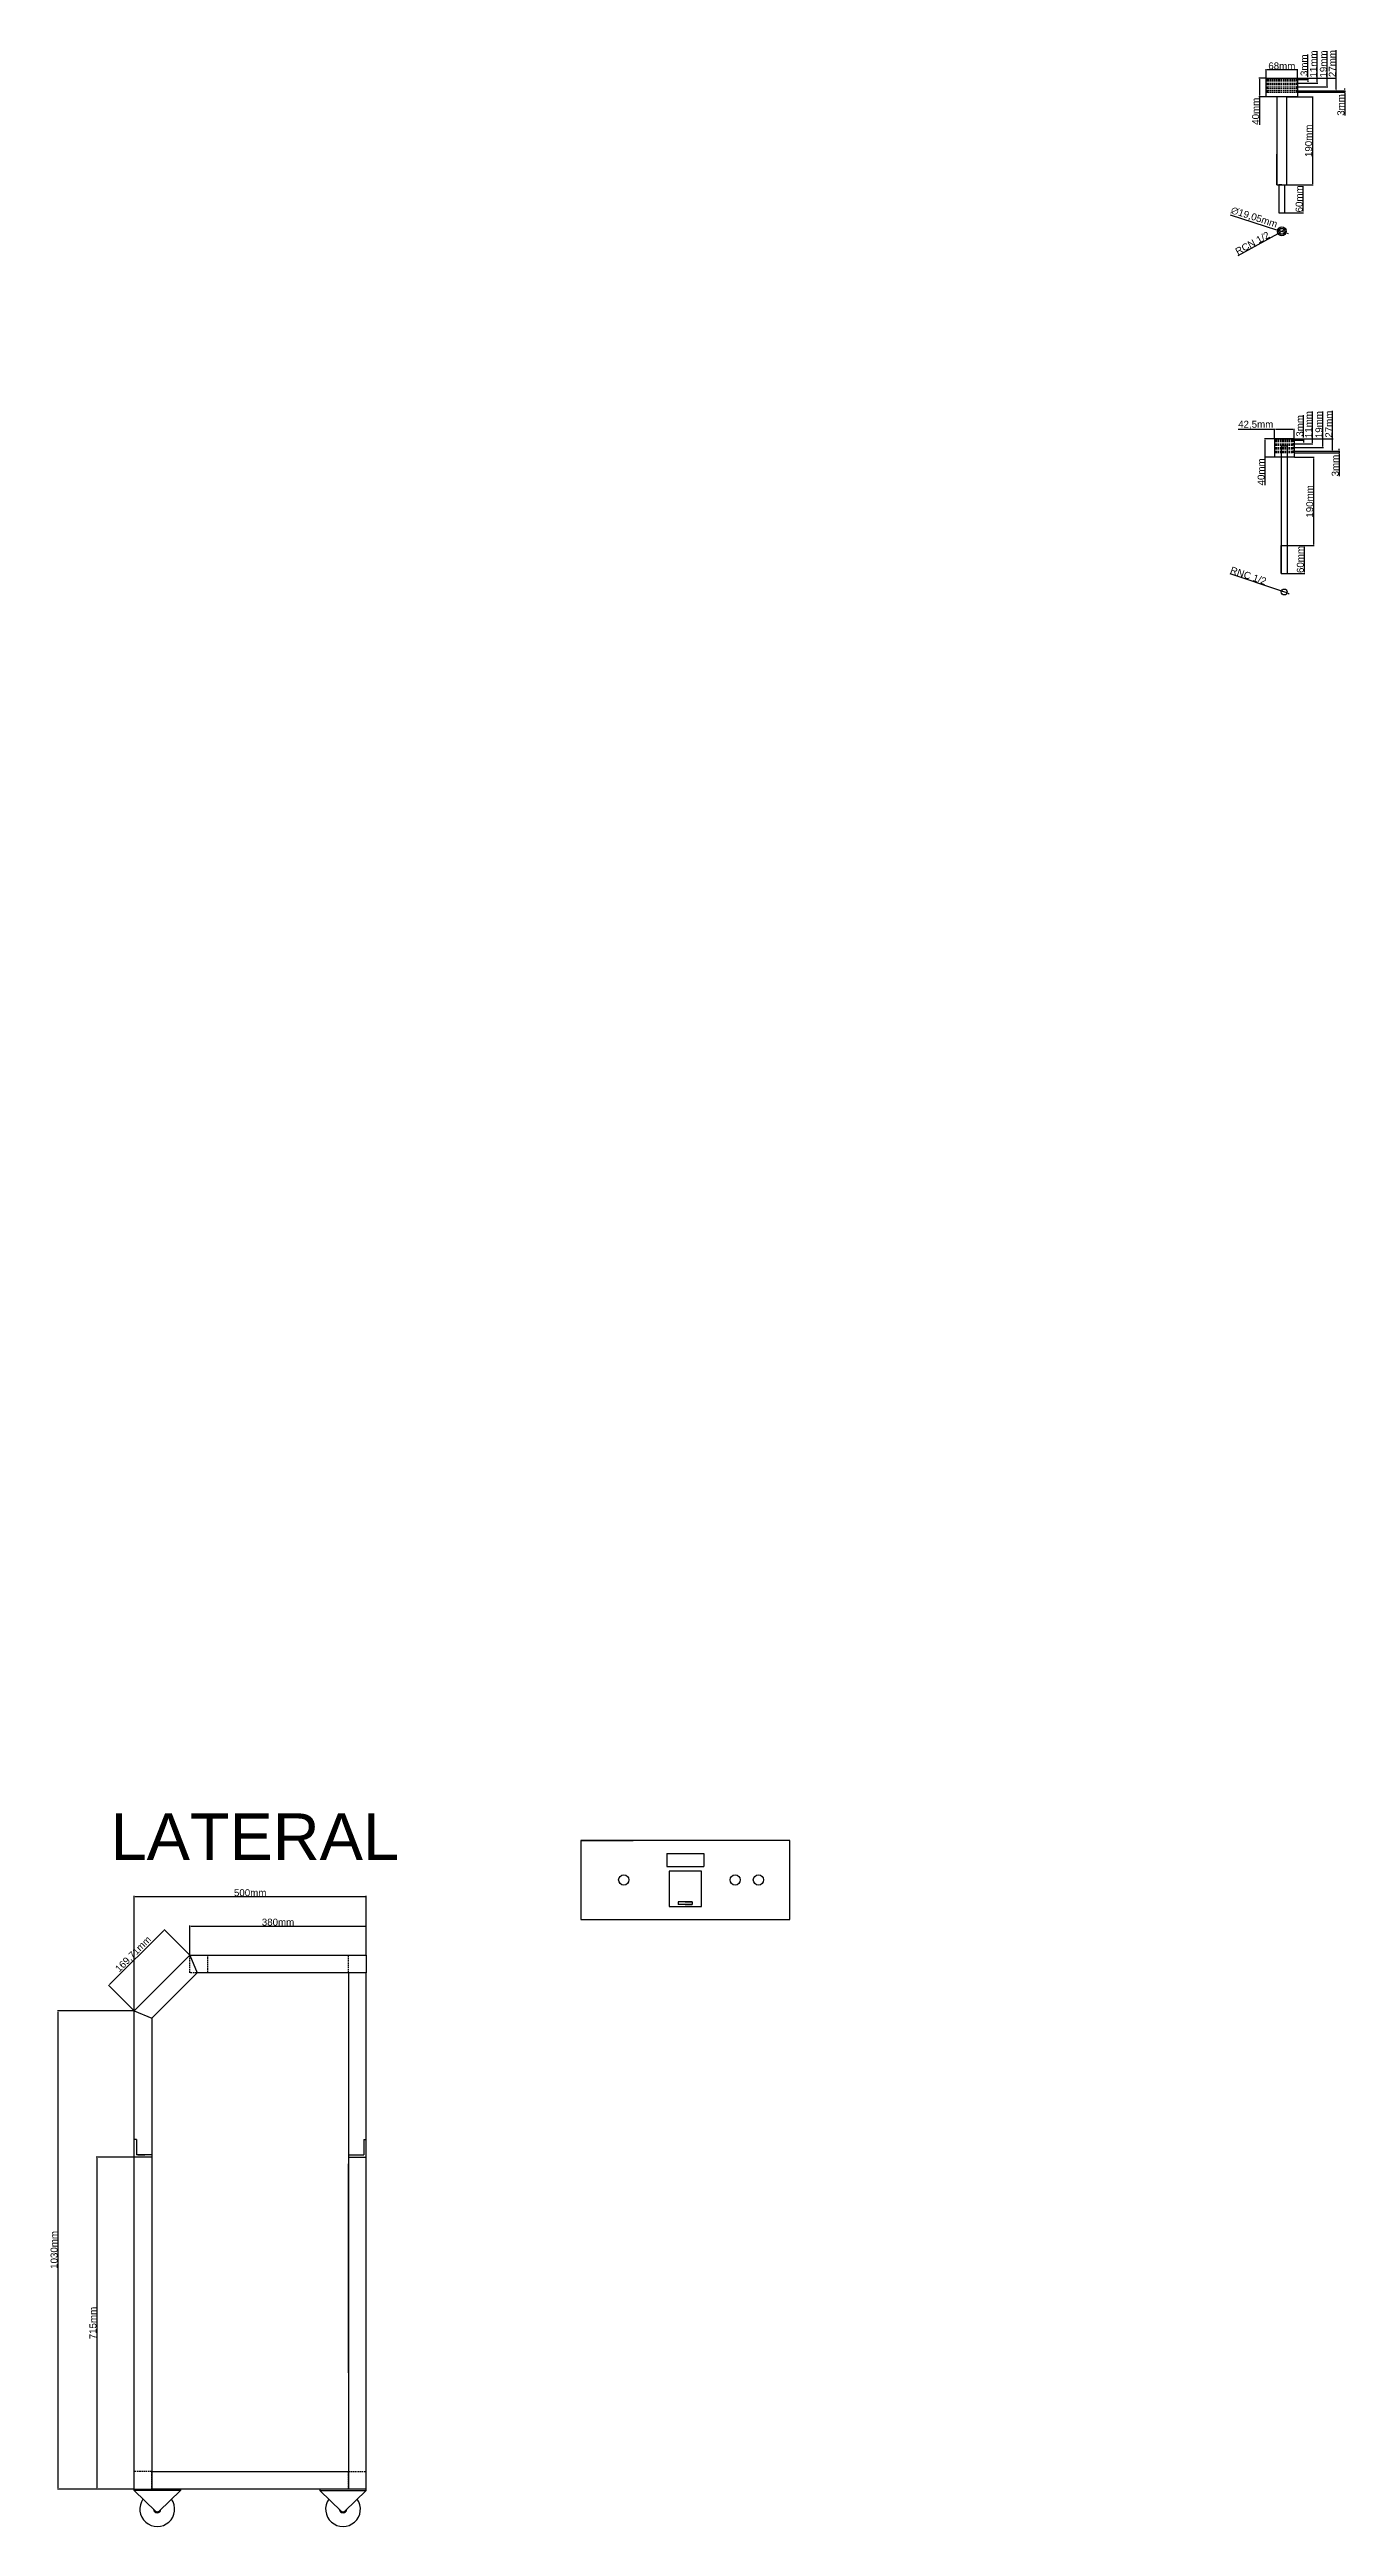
# Model space of a CAD drawing. Header units: centimetres. Extents: x 6534 to 31506, y 42826 to 109107.
# Drawn here: x 9668 to 12459, y 46654 to 51988 of the extents above; entities that cross this region are included whole.
import ezdxf

# ---------------------------------------------------------------- set-up
doc = ezdxf.new("R2010")
doc.units = ezdxf.units.CM
doc.header["$LTSCALE"] = 0.5
doc.linetypes.add('DASHED2', pattern=[9.525, 6.35, -3.175])
doc.styles.get("Standard").update_dxf_attribs({"font": 'arial.ttf'})
doc.dimstyles.new('ISO-25', dxfattribs={"dimtxt": 15, "dimasz": 2.5, "dimexe": 1.25, "dimexo": 0.625, "dimtad": 1, "dimtxsty": 'Standard', "dimcen": 2.5, "dimclrd": 1, "dimclre": 1, "dimadec": 0, "dimazin": 0, "dimtfac": 1, "dimtmove": 0, "dimatfit": 3, "dimfxl": 1, "dimarcsym": 0})

# ---------------------------------------------------------------- blocks, each defined once
blk = doc.blocks.new('*D154')
at = {"color": 1, "lineweight": -2, "transparency": 16777216}
for p, q in [((9849.8, 47765.5), (9849.8, 48012)), ((9852.3, 48010.8), (10347.3, 48010.8)), ((10349.8, 47885.5), (10349.8, 48012))]:
    blk.add_line(p, q, dxfattribs=at)
at = {"color": 1, "transparency": 16777216}
for points in [[(9852.3, 48011.2), (9852.3, 48010.3), (9849.8, 48010.8)], [(10347.3, 48011.2), (10347.3, 48010.3), (10349.8, 48010.8)]]:
    blk.add_solid(points, dxfattribs=at)
at = {"layer": 'Defpoints', "color": 0, "transparency": 16777216}
for p in [(10349.8, 48010.8), (10349.8, 47884.9), (9849.8, 47764.9)]:
    blk.add_point(p, dxfattribs=at)
at = {"color": 0, "transparency": 16777216, "insert": (10099.8, 48019), "char_height": 15, "attachment_point": 5}
blk.add_mtext('500mm', dxfattribs=at)
blk = doc.blocks.new('*D158')
at = {"color": 1, "lineweight": -2, "transparency": 16777216}
for p, q in [((9849.1, 47449.9), (9768.4, 47449.9)), ((9769.6, 47447.4), (9769.6, 46737.4)), ((9849.1, 46734.9), (9768.4, 46734.9))]:
    blk.add_line(p, q, dxfattribs=at)
at = {"color": 1, "transparency": 16777216}
for points in [[(9769.2, 47447.4), (9770, 47447.4), (9769.6, 47449.9)], [(9769.2, 46737.4), (9770, 46737.4), (9769.6, 46734.9)]]:
    blk.add_solid(points, dxfattribs=at)
at = {"layer": 'Defpoints', "color": 0, "transparency": 16777216}
for p in [(9849.8, 47449.9), (9769.6, 46734.9), (9849.8, 46734.9)]:
    blk.add_point(p, dxfattribs=at)
at = {"color": 0, "transparency": 16777216, "insert": (9761.3, 47092.4), "char_height": 15, "attachment_point": 5, "rotation": 90}
blk.add_mtext('715mm', dxfattribs=at)
blk = doc.blocks.new('*D195')
at = {"color": 1, "lineweight": -2, "transparency": 16777216}
for p, q in [((9849.1, 47764.9), (9684.6, 47764.9)), ((9685.9, 47762.4), (9685.9, 46737.4)), ((9849.1, 46734.9), (9684.6, 46734.9))]:
    blk.add_line(p, q, dxfattribs=at)
at = {"color": 1, "transparency": 16777216}
for points in [[(9685.5, 47762.4), (9686.3, 47762.4), (9685.9, 47764.9)], [(9685.5, 46737.4), (9686.3, 46737.4), (9685.9, 46734.9)]]:
    blk.add_solid(points, dxfattribs=at)
at = {"layer": 'Defpoints', "color": 0, "transparency": 16777216}
for p in [(9849.8, 47764.9), (9685.9, 46734.9), (9849.8, 46734.9)]:
    blk.add_point(p, dxfattribs=at)
at = {"color": 0, "transparency": 16777216, "insert": (9677.6, 47249.9), "char_height": 15, "attachment_point": 5, "rotation": 90}
blk.add_mtext('1030mm', dxfattribs=at)
blk = doc.blocks.new('*D196')
at = {"color": 1, "lineweight": -2, "transparency": 16777216}
for p, q in [((9969.8, 47885.5), (9969.8, 47948.6)), ((9972.3, 47947.3), (10347.3, 47947.3)), ((10349.8, 47885.5), (10349.8, 47948.6))]:
    blk.add_line(p, q, dxfattribs=at)
at = {"color": 1, "transparency": 16777216}
for points in [[(9972.3, 47947.7), (9972.3, 47946.9), (9969.8, 47947.3)], [(10347.3, 47947.7), (10347.3, 47946.9), (10349.8, 47947.3)]]:
    blk.add_solid(points, dxfattribs=at)
at = {"layer": 'Defpoints', "color": 0, "transparency": 16777216}
for p in [(10349.8, 47947.3), (9969.8, 47884.9), (10349.8, 47884.9)]:
    blk.add_point(p, dxfattribs=at)
at = {"color": 0, "transparency": 16777216, "insert": (10159.8, 47955.6), "char_height": 15, "attachment_point": 5}
blk.add_mtext('380mm', dxfattribs=at)
blk = doc.blocks.new('*D197')
at = {"color": 1, "lineweight": -2, "transparency": 16777216}
for p, q in [((9797.1, 47821.1), (9913.6, 47937.5)), ((9969.3, 47885.4), (9914.5, 47940.2)), ((9849.3, 47765.4), (9794.5, 47820.2))]:
    blk.add_line(p, q, dxfattribs=at)
at = {"color": 1, "transparency": 16777216}
for points in [[(9913.3, 47937.8), (9913.9, 47937.2), (9915.4, 47939.3)], [(9796.9, 47821.4), (9797.4, 47820.8), (9795.4, 47819.3)]]:
    blk.add_solid(points, dxfattribs=at)
at = {"layer": 'Defpoints', "color": 0, "transparency": 16777216}
for p in [(9915.4, 47939.3), (9969.8, 47884.9), (9849.8, 47764.9)]:
    blk.add_point(p, dxfattribs=at)
at = {"color": 0, "transparency": 16777216, "insert": (9848.6, 47886.1), "char_height": 15, "attachment_point": 5, "rotation": 45}
blk.add_mtext('169,71mm', dxfattribs=at)
blk = doc.blocks.new('*D461')
at = {"color": 1, "lineweight": -2, "transparency": 16777216}
for p, q in [((12332.9, 51886.4), (12388.7, 51886.4)), ((12387.5, 51883.9), (12387.5, 51698.9)), ((12333.1, 51696.4), (12388.7, 51696.4))]:
    blk.add_line(p, q, dxfattribs=at)
at = {"color": 1, "transparency": 16777216}
for points in [[(12387.1, 51883.9), (12387.9, 51883.9), (12387.5, 51886.4)], [(12387.1, 51698.9), (12387.9, 51698.9), (12387.5, 51696.4)]]:
    blk.add_solid(points, dxfattribs=at)
at = {"layer": 'Defpoints', "color": 0, "transparency": 16777216}
for p in [(12332.2, 51886.4), (12332.5, 51696.4), (12387.5, 51696.4)]:
    blk.add_point(p, dxfattribs=at)
at = {"color": 0, "transparency": 16777216, "insert": (12379.2, 51791.4), "char_height": 15, "attachment_point": 5, "rotation": 90}
blk.add_mtext('190mm', dxfattribs=at)
blk = doc.blocks.new('*D462')
at = {"color": 1, "lineweight": -2, "transparency": 16777216}
for p, q in [((12333.1, 51696.4), (12368.4, 51696.4)), ((12367.1, 51693.9), (12367.1, 51638.9)), ((12328.5, 51636.4), (12368.4, 51636.4))]:
    blk.add_line(p, q, dxfattribs=at)
at = {"color": 1, "transparency": 16777216}
for points in [[(12366.7, 51693.9), (12367.5, 51693.9), (12367.1, 51696.4)], [(12366.7, 51638.9), (12367.5, 51638.9), (12367.1, 51636.4)]]:
    blk.add_solid(points, dxfattribs=at)
at = {"layer": 'Defpoints', "color": 0, "transparency": 16777216}
for p in [(12332.5, 51696.4), (12327.8, 51636.4), (12367.1, 51636.4)]:
    blk.add_point(p, dxfattribs=at)
at = {"color": 0, "transparency": 16777216, "insert": (12358.8, 51666.4), "char_height": 15, "attachment_point": 5, "rotation": 90}
blk.add_mtext('60mm', dxfattribs=at)
blk = doc.blocks.new('*D463')
at = {"color": 1, "lineweight": -2, "transparency": 16777216}
for p, q in [((12286.9, 51926.4), (12272.2, 51926.4)), ((12273.5, 51923.9), (12273.5, 51888.9)), ((12286.9, 51886.4), (12272.2, 51886.4)), ((12273.5, 51886.4), (12273.5, 51826.1))]:
    blk.add_line(p, q, dxfattribs=at)
at = {"color": 1, "transparency": 16777216}
for points in [[(12273.1, 51923.9), (12273.9, 51923.9), (12273.5, 51926.4)], [(12273.1, 51888.9), (12273.9, 51888.9), (12273.5, 51886.4)]]:
    blk.add_solid(points, dxfattribs=at)
at = {"layer": 'Defpoints', "color": 0, "transparency": 16777216}
for p in [(12287.5, 51926.4), (12273.5, 51886.4), (12287.5, 51886.4)]:
    blk.add_point(p, dxfattribs=at)
at = {"color": 0, "transparency": 16777216, "insert": (12265.2, 51855), "char_height": 15, "attachment_point": 5, "rotation": 90}
blk.add_mtext('40mm', dxfattribs=at)
blk = doc.blocks.new('*D464')
at = {"color": 1, "lineweight": -2, "transparency": 16777216}
for p, q in [((12287.5, 51927), (12287.5, 51945.7)), ((12353, 51944.4), (12290, 51944.4)), ((12355.5, 51927), (12355.5, 51945.7))]:
    blk.add_line(p, q, dxfattribs=at)
at = {"color": 1, "transparency": 16777216}
for points in [[(12290, 51944.8), (12290, 51944), (12287.5, 51944.4)], [(12353, 51944.8), (12353, 51944), (12355.5, 51944.4)]]:
    blk.add_solid(points, dxfattribs=at)
at = {"layer": 'Defpoints', "color": 0, "transparency": 16777216}
for p in [(12287.5, 51944.4), (12287.5, 51926.4), (12355.5, 51926.4)]:
    blk.add_point(p, dxfattribs=at)
at = {"color": 0, "transparency": 16777216, "insert": (12321.5, 51952.7), "char_height": 15, "attachment_point": 5}
blk.add_mtext('68mm', dxfattribs=at)
blk = doc.blocks.new('*D465')
at = {"color": 1, "lineweight": -2, "transparency": 16777216}
for p, q in [((12377.7, 51928.9), (12377.7, 51977)), ((12356.1, 51926.4), (12378.9, 51926.4)), ((12356.1, 51923.4), (12378.9, 51923.4)), ((12377.7, 51923.4), (12377.7, 51926.4)), ((12377.7, 51920.9), (12377.7, 51918.4))]:
    blk.add_line(p, q, dxfattribs=at)
at = {"color": 1, "transparency": 16777216}
for points in [[(12377.3, 51928.9), (12378.1, 51928.9), (12377.7, 51926.4)], [(12377.3, 51920.9), (12378.1, 51920.9), (12377.7, 51923.4)]]:
    blk.add_solid(points, dxfattribs=at)
at = {"layer": 'Defpoints', "color": 0, "transparency": 16777216}
for p in [(12355.5, 51926.4), (12355.5, 51923.4), (12377.7, 51926.4)]:
    blk.add_point(p, dxfattribs=at)
at = {"color": 0, "transparency": 16777216, "insert": (12369.4, 51954.2), "char_height": 15, "attachment_point": 5, "rotation": 90}
blk.add_mtext('3mm', dxfattribs=at)
blk = doc.blocks.new('*D466')
at = {"color": 1, "lineweight": -2, "transparency": 16777216}
for p, q in [((12397.6, 51926.4), (12397.6, 51984.8)), ((12356.1, 51926.4), (12398.9, 51926.4)), ((12356.1, 51915.4), (12398.9, 51915.4)), ((12397.6, 51917.9), (12397.6, 51923.9))]:
    blk.add_line(p, q, dxfattribs=at)
at = {"color": 1, "transparency": 16777216}
for points in [[(12397.2, 51923.9), (12398.1, 51923.9), (12397.6, 51926.4)], [(12397.2, 51917.9), (12398.1, 51917.9), (12397.6, 51915.4)]]:
    blk.add_solid(points, dxfattribs=at)
at = {"layer": 'Defpoints', "color": 0, "transparency": 16777216}
for p in [(12355.5, 51926.4), (12355.5, 51915.4), (12397.6, 51926.4)]:
    blk.add_point(p, dxfattribs=at)
at = {"color": 0, "transparency": 16777216, "insert": (12389.5, 51956.8), "char_height": 15, "attachment_point": 5, "rotation": 90}
blk.add_mtext('11mm', dxfattribs=at)
blk = doc.blocks.new('*D467')
at = {"color": 1, "lineweight": -2, "transparency": 16777216}
for p, q in [((12419.2, 51926.4), (12419.2, 51984.8)), ((12356.1, 51926.4), (12420.5, 51926.4)), ((12356.1, 51907.4), (12420.5, 51907.4)), ((12419.2, 51909.9), (12419.2, 51923.9))]:
    blk.add_line(p, q, dxfattribs=at)
at = {"color": 1, "transparency": 16777216}
for points in [[(12418.8, 51923.9), (12419.7, 51923.9), (12419.2, 51926.4)], [(12418.8, 51909.9), (12419.7, 51909.9), (12419.2, 51907.4)]]:
    blk.add_solid(points, dxfattribs=at)
at = {"layer": 'Defpoints', "color": 0, "transparency": 16777216}
for p in [(12355.5, 51926.4), (12355.5, 51907.4), (12419.2, 51926.4)]:
    blk.add_point(p, dxfattribs=at)
at = {"color": 0, "transparency": 16777216, "insert": (12411, 51956.8), "char_height": 15, "attachment_point": 5, "rotation": 90}
blk.add_mtext('19mm', dxfattribs=at)
blk = doc.blocks.new('*D468')
at = {"color": 1, "lineweight": -2, "transparency": 16777216}
for p, q in [((12438.4, 51926.4), (12438.4, 51986.4)), ((12356.1, 51926.4), (12439.6, 51926.4)), ((12356.1, 51899.4), (12439.6, 51899.4)), ((12438.4, 51901.9), (12438.4, 51923.9))]:
    blk.add_line(p, q, dxfattribs=at)
at = {"color": 1, "transparency": 16777216}
for points in [[(12437.9, 51923.9), (12438.8, 51923.9), (12438.4, 51926.4)], [(12437.9, 51901.9), (12438.8, 51901.9), (12438.4, 51899.4)]]:
    blk.add_solid(points, dxfattribs=at)
at = {"layer": 'Defpoints', "color": 0, "transparency": 16777216}
for p in [(12355.5, 51926.4), (12355.5, 51899.4), (12438.4, 51926.4)]:
    blk.add_point(p, dxfattribs=at)
at = {"color": 0, "transparency": 16777216, "insert": (12430.2, 51957.7), "char_height": 15, "attachment_point": 5, "rotation": 90}
blk.add_mtext('27mm', dxfattribs=at)
blk = doc.blocks.new('*D552')
at = {"color": 1, "lineweight": -2, "transparency": 16777216}
for p, q in [((12356.1, 51899.4), (12458.2, 51899.4)), ((12356.1, 51896.4), (12458.2, 51896.4)), ((12457, 51901.9), (12457, 51904.4)), ((12457, 51899.4), (12457, 51896.4)), ((12457, 51893.9), (12457, 51845.8))]:
    blk.add_line(p, q, dxfattribs=at)
at = {"color": 1, "transparency": 16777216}
for points in [[(12456.6, 51901.9), (12457.4, 51901.9), (12457, 51899.4)], [(12456.6, 51893.9), (12457.4, 51893.9), (12457, 51896.4)]]:
    blk.add_solid(points, dxfattribs=at)
at = {"layer": 'Defpoints', "color": 0, "transparency": 16777216}
for p in [(12355.5, 51899.4), (12355.5, 51896.4), (12457, 51896.4)]:
    blk.add_point(p, dxfattribs=at)
at = {"color": 0, "transparency": 16777216, "insert": (12448.7, 51868.6), "char_height": 15, "attachment_point": 5, "rotation": 90}
blk.add_mtext('3mm', dxfattribs=at)
blk = doc.blocks.new('*D553')
at = {"color": 1, "lineweight": -2, "transparency": 16777216}
for p, q in [((12305.5, 51170.1), (12227.6, 51170.1)), ((12305.5, 51150.6), (12305.5, 51171.4)), ((12345.5, 51170.1), (12308, 51170.1)), ((12348, 51150.6), (12348, 51171.4))]:
    blk.add_line(p, q, dxfattribs=at)
at = {"color": 1, "transparency": 16777216}
for points in [[(12308, 51170.5), (12308, 51169.7), (12305.5, 51170.1)], [(12345.5, 51170.5), (12345.5, 51169.7), (12348, 51170.1)]]:
    blk.add_solid(points, dxfattribs=at)
at = {"layer": 'Defpoints', "color": 0, "transparency": 16777216}
for p in [(12305.5, 51170.1), (12305.5, 51149.9), (12348, 51149.9)]:
    blk.add_point(p, dxfattribs=at)
at = {"color": 0, "transparency": 16777216, "insert": (12265.3, 51179.7), "char_height": 15, "attachment_point": 5}
blk.add_mtext('42,5mm', dxfattribs=at)
blk = doc.blocks.new('*D554')
at = {"color": 1, "lineweight": -2, "transparency": 16777216}
for p, q in [((12348.6, 51109.9), (12391.1, 51109.9)), ((12389.9, 51107.4), (12389.9, 50922.4)), ((12333.7, 50919.9), (12391.1, 50919.9))]:
    blk.add_line(p, q, dxfattribs=at)
at = {"color": 1, "transparency": 16777216}
for points in [[(12389.5, 51107.4), (12390.3, 51107.4), (12389.9, 51109.9)], [(12389.5, 50922.4), (12390.3, 50922.4), (12389.9, 50919.9)]]:
    blk.add_solid(points, dxfattribs=at)
at = {"layer": 'Defpoints', "color": 0, "transparency": 16777216}
for p in [(12348, 51109.9), (12333.1, 50919.9), (12389.9, 50919.9)]:
    blk.add_point(p, dxfattribs=at)
at = {"color": 0, "transparency": 16777216, "insert": (12381.6, 51014.9), "char_height": 15, "attachment_point": 5, "rotation": 90}
blk.add_mtext('190mm', dxfattribs=at)
blk = doc.blocks.new('*D555')
at = {"color": 1, "lineweight": -2, "transparency": 16777216}
for p, q in [((12304.8, 51149.9), (12284, 51149.9)), ((12304.8, 51109.9), (12284, 51109.9)), ((12285.2, 51147.4), (12285.2, 51112.4)), ((12285.2, 51109.9), (12285.2, 51049.6))]:
    blk.add_line(p, q, dxfattribs=at)
at = {"color": 1, "transparency": 16777216}
for points in [[(12284.8, 51147.4), (12285.6, 51147.4), (12285.2, 51149.9)], [(12284.8, 51112.4), (12285.6, 51112.4), (12285.2, 51109.9)]]:
    blk.add_solid(points, dxfattribs=at)
at = {"layer": 'Defpoints', "color": 0, "transparency": 16777216}
for p in [(12305.5, 51149.9), (12285.2, 51109.9), (12305.5, 51109.9)]:
    blk.add_point(p, dxfattribs=at)
at = {"color": 0, "transparency": 16777216, "insert": (12276.9, 51078.5), "char_height": 15, "attachment_point": 5, "rotation": 90}
blk.add_mtext('40mm', dxfattribs=at)
blk = doc.blocks.new('*D556')
at = {"color": 1, "lineweight": -2, "transparency": 16777216}
for p, q in [((12348.6, 51149.9), (12369.8, 51149.9)), ((12368.5, 51152.4), (12368.5, 51200.5)), ((12368.5, 51146.9), (12368.5, 51149.9)), ((12348.6, 51146.9), (12369.8, 51146.9)), ((12368.5, 51144.4), (12368.5, 51141.9))]:
    blk.add_line(p, q, dxfattribs=at)
at = {"color": 1, "transparency": 16777216}
for points in [[(12368.1, 51152.4), (12369, 51152.4), (12368.5, 51149.9)], [(12368.1, 51144.4), (12369, 51144.4), (12368.5, 51146.9)]]:
    blk.add_solid(points, dxfattribs=at)
at = {"layer": 'Defpoints', "color": 0, "transparency": 16777216}
for p in [(12348, 51149.9), (12368.5, 51149.9), (12348, 51146.9)]:
    blk.add_point(p, dxfattribs=at)
at = {"color": 0, "transparency": 16777216, "insert": (12360.2, 51177.7), "char_height": 15, "attachment_point": 5, "rotation": 90}
blk.add_mtext('3mm', dxfattribs=at)
blk = doc.blocks.new('*D557')
at = {"color": 1, "lineweight": -2, "transparency": 16777216}
for p, q in [((12387.3, 51149.9), (12387.3, 51208.3)), ((12348.6, 51149.9), (12388.6, 51149.9)), ((12348.6, 51138.9), (12388.6, 51138.9)), ((12387.3, 51141.4), (12387.3, 51147.4))]:
    blk.add_line(p, q, dxfattribs=at)
at = {"color": 1, "transparency": 16777216}
for points in [[(12386.9, 51147.4), (12387.7, 51147.4), (12387.3, 51149.9)], [(12386.9, 51141.4), (12387.7, 51141.4), (12387.3, 51138.9)]]:
    blk.add_solid(points, dxfattribs=at)
at = {"layer": 'Defpoints', "color": 0, "transparency": 16777216}
for p in [(12348, 51149.9), (12387.3, 51149.9), (12348, 51138.9)]:
    blk.add_point(p, dxfattribs=at)
at = {"color": 0, "transparency": 16777216, "insert": (12379.2, 51180.3), "char_height": 15, "attachment_point": 5, "rotation": 90}
blk.add_mtext('11mm', dxfattribs=at)
blk = doc.blocks.new('*D558')
at = {"color": 1, "lineweight": -2, "transparency": 16777216}
for p, q in [((12409.8, 51149.9), (12409.8, 51208.3)), ((12348.6, 51149.9), (12411, 51149.9)), ((12348.6, 51130.9), (12411, 51130.9)), ((12409.8, 51133.4), (12409.8, 51147.4))]:
    blk.add_line(p, q, dxfattribs=at)
at = {"color": 1, "transparency": 16777216}
for points in [[(12409.4, 51147.4), (12410.2, 51147.4), (12409.8, 51149.9)], [(12409.4, 51133.4), (12410.2, 51133.4), (12409.8, 51130.9)]]:
    blk.add_solid(points, dxfattribs=at)
at = {"layer": 'Defpoints', "color": 0, "transparency": 16777216}
for p in [(12348, 51149.9), (12409.8, 51149.9), (12348, 51130.9)]:
    blk.add_point(p, dxfattribs=at)
at = {"color": 0, "transparency": 16777216, "insert": (12401.5, 51180.3), "char_height": 15, "attachment_point": 5, "rotation": 90}
blk.add_mtext('19mm', dxfattribs=at)
blk = doc.blocks.new('*D559')
at = {"color": 1, "lineweight": -2, "transparency": 16777216}
for p, q in [((12430.8, 51149.9), (12430.8, 51209.9)), ((12348.6, 51149.9), (12432, 51149.9)), ((12348.6, 51122.9), (12432, 51122.9)), ((12430.8, 51125.4), (12430.8, 51147.4))]:
    blk.add_line(p, q, dxfattribs=at)
at = {"color": 1, "transparency": 16777216}
for points in [[(12430.3, 51147.4), (12431.2, 51147.4), (12430.8, 51149.9)], [(12430.3, 51125.4), (12431.2, 51125.4), (12430.8, 51122.9)]]:
    blk.add_solid(points, dxfattribs=at)
at = {"layer": 'Defpoints', "color": 0, "transparency": 16777216}
for p in [(12348, 51149.9), (12430.8, 51149.9), (12348, 51122.9)]:
    blk.add_point(p, dxfattribs=at)
at = {"color": 0, "transparency": 16777216, "insert": (12422.6, 51181.2), "char_height": 15, "attachment_point": 5, "rotation": 90}
blk.add_mtext('27mm', dxfattribs=at)
blk = doc.blocks.new('*D560')
at = {"color": 1, "lineweight": -2, "transparency": 16777216}
for p, q in [((12348.6, 51122.9), (12446, 51122.9)), ((12348.6, 51119.9), (12446, 51119.9)), ((12444.8, 51125.4), (12444.8, 51127.9)), ((12444.8, 51122.9), (12444.8, 51119.9)), ((12444.8, 51117.4), (12444.8, 51069.3))]:
    blk.add_line(p, q, dxfattribs=at)
at = {"color": 1, "transparency": 16777216}
for points in [[(12444.4, 51125.4), (12445.2, 51125.4), (12444.8, 51122.9)], [(12444.4, 51117.4), (12445.2, 51117.4), (12444.8, 51119.9)]]:
    blk.add_solid(points, dxfattribs=at)
at = {"layer": 'Defpoints', "color": 0, "transparency": 16777216}
for p in [(12348, 51122.9), (12348, 51119.9), (12444.8, 51119.9)]:
    blk.add_point(p, dxfattribs=at)
at = {"color": 0, "transparency": 16777216, "insert": (12436.5, 51092.1), "char_height": 15, "attachment_point": 5, "rotation": 90}
blk.add_mtext('3mm', dxfattribs=at)
blk = doc.blocks.new('*D576')
at = {"color": 1, "lineweight": -2, "transparency": 16777216}
for p, q in [((12209.9, 51632.4), (12310.1, 51600.1)), ((12330.6, 51593.5), (12312.4, 51599.3)), ((12332.9, 51592.7), (12335.3, 51592))]:
    blk.add_line(p, q, dxfattribs=at)
at = {"color": 1, "transparency": 16777216}
for points in [[(12310.2, 51600.5), (12309.9, 51599.7), (12312.4, 51599.3)], [(12333.1, 51593.1), (12332.8, 51592.3), (12330.6, 51593.5)]]:
    blk.add_solid(points, dxfattribs=at)
at = {"layer": 'Defpoints', "color": 0, "transparency": 16777216}
for p in [(12312.4, 51599.3), (12330.6, 51593.5)]:
    blk.add_point(p, dxfattribs=at)
at = {"color": 0, "transparency": 16777216, "insert": (12261.8, 51626.1), "char_height": 15, "attachment_point": 5, "rotation": 342.1099}
blk.add_mtext('∅19,05mm', dxfattribs=at)
blk = doc.blocks.new('*D577')
at = {"color": 1, "lineweight": -2, "transparency": 16777216}
for p, q in [((12227.7, 51544.7), (12313.7, 51592.2)), ((12327.1, 51599.5), (12315.9, 51593.4)), ((12329.2, 51600.7), (12331.4, 51601.9))]:
    blk.add_line(p, q, dxfattribs=at)
at = {"color": 1, "transparency": 16777216}
for points in [[(12313.5, 51592.5), (12313.9, 51591.8), (12315.9, 51593.4)], [(12329, 51601.1), (12329.4, 51600.3), (12327.1, 51599.5)]]:
    blk.add_solid(points, dxfattribs=at)
at = {"layer": 'Defpoints', "color": 0, "transparency": 16777216}
for p in [(12315.9, 51593.4), (12327.1, 51599.5)]:
    blk.add_point(p, dxfattribs=at)
at = {"color": 0, "transparency": 16777216, "insert": (12258.2, 51571.1), "char_height": 15, "attachment_point": 5, "rotation": 28.8495}
blk.add_mtext('RCN 1/2', dxfattribs=at)
blk = doc.blocks.new('*D578')
at = {"color": 1, "lineweight": -2, "transparency": 16777216}
for p, q in [((12209.5, 50859.8), (12318.3, 50822.8)), ((12332.7, 50817.9), (12320.7, 50822)), ((12335.1, 50817.1), (12337.5, 50816.3))]:
    blk.add_line(p, q, dxfattribs=at)
at = {"color": 1, "transparency": 16777216}
for points in [[(12318.5, 50823.2), (12318.2, 50822.4), (12320.7, 50822)], [(12335.2, 50817.5), (12335, 50816.7), (12332.7, 50817.9)]]:
    blk.add_solid(points, dxfattribs=at)
at = {"layer": 'Defpoints', "color": 0, "transparency": 16777216}
for p in [(12320.7, 50822), (12332.7, 50817.9)]:
    blk.add_point(p, dxfattribs=at)
at = {"color": 0, "transparency": 16777216, "insert": (12249.5, 50855.1), "char_height": 15, "attachment_point": 5, "rotation": 341.2073}
blk.add_mtext('RNC 1/2', dxfattribs=at)
blk = doc.blocks.new('*D579')
at = {"color": 1, "lineweight": -2, "transparency": 16777216}
for p, q in [((12333.7, 50919.9), (12370.9, 50919.9)), ((12369.7, 50917.4), (12369.7, 50862.4)), ((12333.7, 50859.9), (12370.9, 50859.9))]:
    blk.add_line(p, q, dxfattribs=at)
at = {"color": 1, "transparency": 16777216}
for points in [[(12369.3, 50917.4), (12370.1, 50917.4), (12369.7, 50919.9)], [(12369.3, 50862.4), (12370.1, 50862.4), (12369.7, 50859.9)]]:
    blk.add_solid(points, dxfattribs=at)
at = {"layer": 'Defpoints', "color": 0, "transparency": 16777216}
for p in [(12333.1, 50919.9), (12333.1, 50859.9), (12369.7, 50859.9)]:
    blk.add_point(p, dxfattribs=at)
at = {"color": 0, "transparency": 16777216, "insert": (12361.4, 50889.9), "char_height": 15, "attachment_point": 5, "rotation": 90}
blk.add_mtext('60mm', dxfattribs=at)

msp = doc.modelspace()

# ---------------------------------------------------------------- linework, layer by layer
for p, q in [((12287.495, 51886.424), (12287.495, 51926.424)), ((12287.495, 51926.424), (12355.495, 51926.424)), ((12287.495, 51923.424), (12290.095, 51923.424)), ((12287.495, 51920.424), (12290.095, 51920.424)), ((12287.495, 51915.424), (12290.095, 51915.424)), ((12287.495, 51912.424), (12290.095, 51912.424)), ((12287.495, 51907.424), (12290.095, 51907.424)), ((12287.495, 51904.424), (12290.095, 51904.424)), ((12287.495, 51899.424), (12290.095, 51899.424)), ((12287.495, 51896.424), (12290.095, 51896.424)), ((12290.095, 51915.424), (12290.095, 51912.424)), ((12290.095, 51907.424), (12290.095, 51904.424)), ((12290.095, 51899.424), (12290.095, 51896.424)), ((12355.495, 51923.424), (12352.895, 51923.424)), ((12355.495, 51920.424), (12352.895, 51920.424)), ((12352.895, 51915.424), (12352.895, 51912.424)), ((12355.495, 51915.424), (12352.895, 51915.424)), ((12355.495, 51912.424), (12352.895, 51912.424)), ((12352.895, 51907.424), (12352.895, 51904.424)), ((12355.495, 51907.424), (12352.895, 51907.424)), ((12355.495, 51904.424), (12352.895, 51904.424)), ((12352.895, 51899.424), (12352.895, 51896.424)), ((12355.495, 51899.424), (12352.895, 51899.424)), ((12355.495, 51896.424), (12352.895, 51896.424)), ((12355.495, 51926.424), (12355.495, 51886.424)), ((12355.495, 51886.424), (12282.995, 51886.424)), ((12310.495, 51886.424), (12310.496, 51696.424)), ((12345.195, 51886.424), (12319.295, 51886.424)), ((12332.496, 51696.424), (12332.496, 51886.424)), ((12310.496, 51696.424), (12310.496, 51762.596)), ((12310.496, 51696.424), (12332.496, 51696.424)), ((12321.496, 51696.424), (12315.146, 51696.424)), ((12315.146, 51696.424), (12315.146, 51636.424)), ((12327.846, 51636.424), (12327.846, 51696.424)), ((12315.146, 51636.424), (12327.846, 51636.424)), ((12347.956, 51149.929), (12305.456, 51149.929)), ((12305.456, 51149.929), (12347.956, 51149.929)), ((12305.456, 51149.929), (12305.456, 51109.929)), ((12313.756, 51149.929), (12339.656, 51149.929)), ((12315.856, 51149.929), (12337.556, 51149.929)), ((12347.956, 51149.929), (12347.956, 51109.929)), ((12308.056, 51146.929), (12305.456, 51146.929)), ((12305.456, 51143.929), (12308.056, 51143.929)), ((12305.456, 51138.929), (12308.056, 51138.929)), ((12305.456, 51135.929), (12308.056, 51135.929)), ((12305.456, 51130.929), (12308.056, 51130.929)), ((12305.456, 51127.929), (12308.056, 51127.929)), ((12305.456, 51122.929), (12308.056, 51122.929)), ((12305.456, 51119.929), (12308.056, 51119.929)), ((12347.956, 51109.929), (12305.456, 51109.929)), ((12308.056, 51138.929), (12308.056, 51135.929)), ((12308.056, 51130.929), (12308.056, 51127.929)), ((12308.056, 51122.929), (12308.056, 51119.929)), ((12320.356, 51134.929), (12333.056, 51134.929)), ((12320.356, 51134.929), (12320.356, 50859.929)), ((12333.056, 51134.929), (12333.056, 50859.929)), ((12345.356, 51146.929), (12347.956, 51146.929)), ((12347.956, 51143.929), (12345.356, 51143.929)), ((12345.356, 51138.929), (12345.356, 51135.929)), ((12347.956, 51138.929), (12345.356, 51138.929)), ((12347.956, 51135.929), (12345.356, 51135.929)), ((12345.356, 51130.929), (12345.356, 51127.929)), ((12347.956, 51130.929), (12345.356, 51130.929)), ((12347.956, 51127.929), (12345.356, 51127.929)), ((12345.356, 51122.929), (12345.356, 51119.929)), ((12347.956, 51122.929), (12345.356, 51122.929)), ((12347.956, 51119.929), (12345.356, 51119.929)), ((12320.356, 50859.929), (12320.356, 50919.929)), ((12320.356, 50919.929), (12333.056, 50919.929)), ((12320.356, 50859.929), (12333.056, 50859.929)), ((10811.8, 48131.337), (10811.8, 47961.627)), ((11261.8, 48131.337), (10811.8, 48131.337)), ((11036.8, 48131.337), (10811.8, 48131.337)), ((10811.8, 48131.337), (10924.3, 48131.337)), ((11261.8, 47961.627), (11261.8, 48131.337)), ((10996.8, 48103.482), (11076.8, 48103.482)), ((10996.8, 48103.482), (10996.8, 48075.482)), ((10996.8, 48075.482), (11076.8, 48075.482)), ((11001.8, 48065.482), (11001.8, 47989.482)), ((11071.8, 48065.482), (11001.8, 48065.482)), ((11071.8, 47989.482), (11071.8, 48065.482)), ((11076.8, 48103.482), (11076.8, 48075.482)), ((10811.8, 47961.627), (11261.8, 47961.627)), ((11001.8, 47989.482), (11071.8, 47989.482)), ((11036.8, 47999.482), (11021.8, 47999.482)), ((11021.8, 47999.482), (11021.8, 47993.482)), ((11036.8, 47993.482), (11021.8, 47993.482)), ((11036.8, 47999.482), (11051.8, 47999.482)), ((11051.8, 47999.482), (11036.8, 47999.482)), ((11036.8, 47993.482), (11051.8, 47993.482)), ((11051.8, 47993.482), (11036.8, 47993.482)), ((11051.8, 47999.482), (11051.8, 47993.482)), ((9849.768, 47764.919), (9969.768, 47884.919)), ((9887.868, 47749.138), (9985.55, 47846.819)), ((9969.768, 47884.919), (10349.768, 47884.919)), ((9969.768, 47884.919), (9985.55, 47846.819)), ((10349.768, 47846.819), (9985.55, 47846.819)), ((10349.768, 47846.819), (10311.668, 47846.819)), ((10311.668, 47846.819), (10311.668, 46734.919)), ((10349.768, 47884.919), (10349.768, 47846.819)), ((10349.768, 46734.919), (10349.768, 47846.819)), ((9849.768, 46734.919), (9849.768, 47764.919)), ((9849.768, 47764.919), (9887.868, 47749.138)), ((9887.868, 47749.138), (9887.868, 46734.919)), ((9854.768, 47488.019), (9849.768, 47488.019)), ((9854.768, 47488.019), (9854.768, 47454.919)), ((9854.768, 47480.319), (9854.768, 47454.919)), ((10344.768, 47488.019), (10344.768, 47454.919)), ((10344.768, 47488.019), (10349.768, 47488.019)), ((10344.768, 47480.319), (10344.768, 47454.919)), ((10349.768, 47458.319), (10349.768, 47480.319)), ((9887.868, 47449.919), (9849.768, 47449.919)), ((9887.868, 47454.919), (9854.768, 47454.919)), ((9857.868, 47454.919), (9872.868, 47454.919)), ((9887.868, 47454.919), (9887.868, 47449.919)), ((10311.668, 47454.919), (10344.768, 47454.919)), ((10311.668, 47449.919), (10349.768, 47449.919)), ((10311.668, 46984.919), (10311.668, 47434.919)), ((10349.768, 47434.919), (10349.768, 47456.919)), ((9849.768, 46734.919), (9949.768, 46734.919)), ((9849.768, 46731.919), (9849.768, 46734.919)), ((9949.768, 46731.919), (9849.768, 46731.919)), ((9849.768, 46731.919), (9895.597, 46687.606)), ((9887.868, 46773.019), (10311.668, 46773.019)), ((10311.668, 46734.919), (9887.868, 46734.919)), ((9949.768, 46731.919), (9903.939, 46687.606)), ((9949.768, 46734.919), (9949.768, 46731.919)), ((10349.768, 46734.919), (10249.768, 46734.919)), ((10249.768, 46734.919), (10249.768, 46731.919)), ((10249.768, 46731.919), (10349.768, 46731.919)), ((10249.768, 46731.919), (10295.597, 46687.606)), ((10349.768, 46731.919), (10303.939, 46687.606)), ((10349.768, 46731.919), (10349.768, 46734.919))]:
    msp.add_line(p, q)
at = {"linetype": 'DASHED2'}
for p, q in [((12290.095, 51923.424), (12290.095, 51920.424)), ((12290.095, 51923.424), (12352.895, 51923.424)), ((12290.095, 51920.424), (12352.895, 51920.424)), ((12290.095, 51915.424), (12352.895, 51915.424)), ((12290.095, 51912.424), (12352.895, 51912.424)), ((12290.095, 51907.424), (12352.895, 51907.424)), ((12290.095, 51904.424), (12352.895, 51904.424)), ((12290.095, 51899.424), (12352.895, 51899.424)), ((12290.095, 51896.424), (12352.895, 51896.424)), ((12352.895, 51923.424), (12352.895, 51920.424)), ((12308.056, 51146.929), (12345.356, 51146.929)), ((12308.056, 51146.929), (12308.056, 51143.929)), ((12308.056, 51143.929), (12345.356, 51143.929)), ((12308.056, 51138.929), (12345.356, 51138.929)), ((12308.056, 51135.929), (12345.356, 51135.929)), ((12308.056, 51130.929), (12345.356, 51130.929)), ((12308.056, 51127.929), (12345.356, 51127.929)), ((12308.056, 51122.929), (12345.356, 51122.929)), ((12308.056, 51119.929), (12345.356, 51119.929)), ((12345.356, 51146.929), (12345.356, 51143.929)), ((9969.768, 47884.919), (10007.868, 47884.919)), ((9969.768, 47846.819), (9969.768, 47884.919)), ((10007.868, 47846.819), (9969.768, 47846.819)), ((10007.868, 47884.919), (10007.868, 47846.819)), ((10311.668, 47846.819), (10311.668, 47884.919)), ((9887.868, 46773.019), (9849.768, 46773.019)), ((9887.868, 46734.919), (9887.868, 46773.019)), ((10311.668, 46734.919), (10311.668, 46773.019)), ((10311.668, 46773.019), (10349.768, 46773.019)), ((10311.668, 46773.019), (10311.668, 46734.919))]:
    msp.add_line(p, q, dxfattribs=at)
for centre, radius in [((12321.496, 51596.424), 9.525), ((12321.496, 51596.424), 6.35), ((12326.706, 50819.929), 6.35), ((10904.3, 48046.482), 11), ((11144.3, 48046.482), 11), ((11194.3, 48046.482), 11)]:
    msp.add_circle(centre, radius)
for centre, radius, start, end in [((9899.768, 46691.919), 37.5, 145.170341, 34.829659), ((9899.768, 46691.919), 8, 184.553823, 355.446177), ((9899.768, 46691.919), 6, 225.963445, 314.036555), ((10299.768, 46691.919), 37.5, 145.170341, 34.829659), ((10299.768, 46691.919), 8, 184.553823, 355.446177), ((10299.768, 46691.919), 6, 225.963445, 314.036555)]:
    msp.add_arc(centre, radius, start, end)

# ---------------------------------------------------------------- texts
at = {"insert": (9799.24, 48189.752), "char_height": 100, "attachment_point": 1}
msp.add_mtext_dynamic_manual_height_columns('LATERAL', width=876.24188, gutter_width=12.5, heights=[0], dxfattribs=at)

# ---------------------------------------------------------------- dimensions: what is measured, and where the dimension line sits
for base, p1, p2, picture, middle in [((12287.495, 51944.404), (12355.495, 51926.424), (12287.495, 51926.424), '*D464', (12321.495, 51952.687)), ((12305.456, 51170.101), (12347.956, 51149.929), (12305.456, 51149.929), '*D553', (12265.292, 51179.741)), ((10349.768, 48010.756), (9849.768, 47764.919), (10349.768, 47884.919), '*D154', (10099.768, 48019.039)), ((10349.768, 47947.302), (9969.768, 47884.919), (10349.768, 47884.919), '*D196', (10159.768, 47955.59))]:
    dim = msp.add_linear_dim(base=base, p1=p1, p2=p2, dimstyle='ISO-25', override={"dimpost": 'mm'})
    dim.commit()
    dim.dimension.update_dxf_attribs({"geometry": picture, "text_midpoint": middle})
for base, p1, p2, picture, middle in [((12438.357, 51926.424), (12355.495, 51899.424), (12355.495, 51926.424), '*D468', (12430.201, 51957.676)), ((12397.638, 51926.424), (12355.495, 51915.424), (12355.495, 51926.424), '*D466', (12389.483, 51956.842)), ((12419.243, 51926.424), (12355.495, 51907.424), (12355.495, 51926.424), '*D467', (12410.959, 51956.842)), ((12377.688, 51926.424), (12355.495, 51923.424), (12355.495, 51926.424), '*D465', (12369.4, 51954.216)), ((12273.468, 51886.424), (12287.495, 51926.424), (12287.495, 51886.424), '*D463', (12265.185, 51854.997)), ((12456.997, 51896.424), (12355.495, 51899.424), (12355.495, 51896.424), '*D552', (12448.709, 51868.631)), ((12387.476, 51696.424), (12332.245, 51886.424), (12332.496, 51696.424), '*D461', (12379.192, 51791.424)), ((12367.124, 51636.424), (12332.496, 51696.424), (12327.846, 51636.424), '*D462', (12358.841, 51666.424)), ((12430.765, 51149.929), (12347.956, 51122.929), (12347.956, 51149.929), '*D559', (12422.61, 51181.182)), ((12387.315, 51149.929), (12347.956, 51138.929), (12347.956, 51149.929), '*D557', (12379.16, 51180.348)), ((12409.775, 51149.929), (12347.956, 51130.929), (12347.956, 51149.929), '*D558', (12401.491, 51180.348)), ((12368.537, 51149.929), (12347.956, 51146.929), (12347.956, 51149.929), '*D556', (12360.248, 51177.721)), ((12285.224, 51109.929), (12305.456, 51149.929), (12305.456, 51109.929), '*D555', (12276.941, 51078.503)), ((12444.792, 51119.929), (12347.956, 51122.929), (12347.956, 51119.929), '*D560', (12436.504, 51092.137)), ((12369.689, 50859.929), (12333.056, 50919.929), (12333.056, 50859.929), '*D579', (12361.405, 50889.929)), ((9685.886, 46734.919), (9849.768, 47764.919), (9849.768, 46734.919), '*D195', (9677.597, 47249.919)), ((9769.62, 46734.919), (9849.768, 47449.919), (9849.768, 46734.919), '*D158', (9761.336, 47092.419))]:
    dim = msp.add_linear_dim(base=base, p1=p1, p2=p2, angle=90, dimstyle='ISO-25', override={"dimpost": 'mm'})
    dim.commit()
    dim.dimension.update_dxf_attribs({"geometry": picture, "text_midpoint": middle})
dim = msp.add_diameter_dim_2p(p1=(12330.561, 51593.498), p2=(12312.432, 51599.35), dimstyle='ISO-25', override={"dimpost": 'mm'})
dim.commit()
dim.dimension.update_dxf_attribs({"geometry": '*D576', "text_midpoint": (12261.843, 51626.067)})
for p1, p2, text, picture, middle in [((12327.058, 51599.488), (12315.934, 51593.36), 'RCN 1/2', '*D577', (12262.22, 51563.77)), ((12332.718, 50817.883), (12320.695, 50821.975), 'RNC 1/2', '*D578', (12246.787, 50847.124))]:
    dim = msp.add_diameter_dim_2p(p1=p1, p2=p2, text=text, dimstyle='ISO-25', override={"dimpost": 'mm'})
    dim.commit()
    dim.dimension.update_dxf_attribs({"geometry": picture, "text_midpoint": middle, "dimtype": 163})
dim = msp.add_linear_dim(base=(12389.887, 50919.929), p1=(12347.956, 51109.929), p2=(12333.056, 50919.929), angle=90, dimstyle='ISO-25', override={"dimpost": 'mm'})
dim.commit()
dim.dimension.update_dxf_attribs({"geometry": '*D554', "text_midpoint": (12389.887, 51014.929), "dimtype": 160})
dim = msp.add_aligned_dim(p1=(9849.768, 47764.919), p2=(9969.768, 47884.919), distance=76.917, dimstyle='ISO-25', override={"dimpost": 'mm'})
dim.commit()
dim.dimension.update_dxf_attribs({"geometry": '*D197', "text_midpoint": (9848.563, 47886.124)})

doc.saveas('drawing.dxf')
